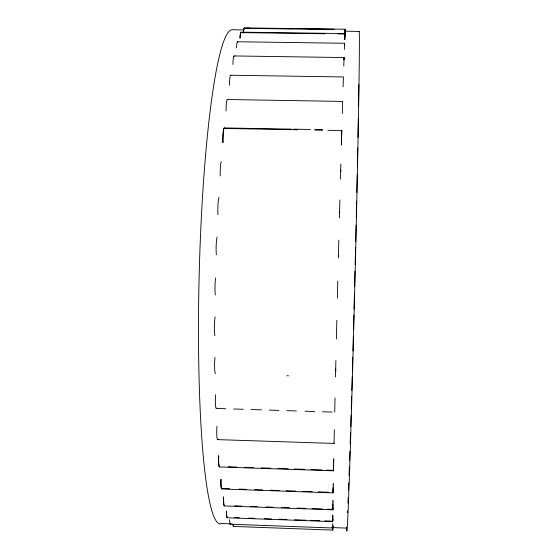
<?xml version="1.0" encoding="UTF-8"?>
<svg xmlns="http://www.w3.org/2000/svg" width="558" height="558" viewBox="0 0 558 558"><rect width="100%" height="100%" fill="white"/><g stroke="black" fill="none" stroke-linecap="round" stroke-linejoin="round"><path stroke-width="0.84" d="M345.235 29.902L345.137 32.078M335.498 376.936L335.874 360.552M345.402 29.623L345.235 29.239L244.244 27.9M345.346 30.516L345.242 29.504L345.186 30.585M333.496 468.957L333.482 470.826L333.51 468.343M345.402 29.797L345.395 30.299M345.228 30.174L345.381 30.585M345.311 31.611L345.235 30.453M336.376 339.013L336.83 320.271M338.022 33.926L344.956 34.024L344.942 36.054L344.963 33.564L240.923 32.169M345.228 30.634L345.374 31.192L359.185 31.436M345.381 30.941L345.235 30.544M344.035 59.232L344.049 57.551L234.011 55.933M344.956 35.084L344.97 33.599M345.228 30.732L345.207 31.834M345.374 31.325L345.346 32.866M333.098 490.559L333.07 492.881L221.686 488.968M333.489 469.069L333.51 468.12M337.367 298.146L337.785 281.093M344.537 45.561L344.565 43.266L237.492 41.752M345.13 32.308L345.221 31.234M345.228 30.927L345.151 31.464M333.105 490.343L333.063 492.421L333.119 491.828M333.091 490.642L333.105 490.119M333.503 468.42L333.517 467.883M333.098 490.405L333.126 489.122M333.51 468.162L333.524 467.381M333.021 526.403L333 527.84L333.056 526.571M338.378 257.824L338.832 240.121M345.186 33.013L345.2 32.399M345.339 33.103L345.2 32.148M345.353 32.399L345.367 32.036M333.105 490.147L333.126 489.387M333.51 467.897L333.531 467.116M332.854 506.518L332.798 509.817L224.316 505.918M333.524 467.339L333.551 466.272M332.721 518.48L332.673 521.625L227.19 517.768M332.861 506.266L332.812 509.782M333.119 489.324L333.14 488.571M332.721 518.236L332.673 521.611M332.847 506.469L332.896 504.697M332.714 518.445L332.728 517.984M339.41 217.899L339.885 199.994M344.174 57.397L344.126 59.713M345.339 33.34L345.193 32.657M333.538 466.739L333.558 465.728M333.126 489.031L333.154 488.048M333.551 466.174L333.572 465.163M332.854 506.19L332.882 505.227M333.14 488.487L333.161 487.497M333.565 465.393L333.614 463.342M332.721 518.173L332.77 516.192M333.154 487.734L333.217 485.111M332.735 517.664L332.756 516.722M332.882 504.934L332.903 504.146M332.749 523.592L332.673 527.987L230.245 524.213M332.756 516.715L332.784 515.634M340.443 179.181L340.861 164.017M340.757 171.662L340.792 170.106M341.419 143.985L341.44 143.218M341.391 145.206L341.419 143.894M332.861 525.838L332.784 530.093L233.377 526.417M333.6 463.921L333.635 462.701M341.489 141.167L341.503 140.295M332.896 504.425L332.931 502.849M333.628 462.798L333.649 462.031M341.447 142.729L341.482 141.111M333.217 485.216L333.266 483.082M341.426 143.678L341.454 142.541M332.77 515.955L332.798 515.069M332.931 502.988L332.986 500.784M342.305 113.539L342.654 101.423L227.266 99.512M343.107 86.839L343.4 76.962L230.573 75.225M341.559 138.279L341.601 136.829M339.662 212.975L339.683 211.963M341.524 139.493L341.559 138.224M341.503 140.477L341.531 139.409M333.649 462.052L333.663 461.389M333.656 461.64L333.691 460.259M344.363 49.446L344.565 43.266M333.684 460.615L333.726 459.129M343.784 66.081L344.049 57.551M344.788 39.004L344.774 39.527L344.802 38.495M333.712 459.346L333.733 458.711M332.98 501.021L332.993 500.414M341.622 135.824L341.636 135.266M341.587 136.996L341.629 135.789M344.823 37.853L344.844 37.079M335.776 368.984L335.728 370.777M344.209 59.573L344.258 57.934M344.809 38.369L344.879 35.893M335.016 397.959L334.709 412.111M344.795 38.914L344.816 38.007M345.095 33.515L345.29 32.427M334.333 429.73L334.033 443.443L217.578 439.62M345.095 33.536L345.067 34.484M345.283 32.727C345.332 33.529 345.29 31.004 345.109 33.048M341.67 134.269L341.698 133.285M341.649 134.876L341.67 134.122M341.636 135.385L341.649 134.722M344.872 36.11L344.844 37.002M338.518 256.38L338.546 255.418M341.705 133.174L341.719 132.685M344.879 35.858L344.956 34.017M344.893 35.28L344.872 36.068M341.677 133.983L341.817 130.021M332.924 526.361L332.791 530.079M341.726 132.274L341.789 130.53M345.193 30.341L345.179 30.69M345.332 31.06L345.36 30.223M332.777 525.42L332.68 527.98M332.756 519.644L332.777 518.849M332.77 519.066L332.687 521.172L324.902 520.886M332.756 519.456L332.694 521.109M332.875 508.017L332.833 509.342L327.609 509.168M345.36 30.09L345.395 29.448M332.868 508.331L332.819 509.342M333.112 492.191L333.077 492.853M345.207 29.958L345.374 30.034M334.068 442.892L334.04 443.436M333.517 469.941L333.496 470.345L326.528 470.101M247.382 28.151L249.984 28.186M265.594 28.388L292.483 28.744M308.1 28.946L334.116 29.288M329.555 29.469L244.23 28.339A9.43 0.907 -89.8 0 0 243.469 32.392M232.693 29.762L243.951 29.909M325.014 33.752L240.91 32.622A9.709 0.963 -89.9 0 0 240.059 37.665M224.204 127.935L291.29 129.135M293.906 129.177L310.457 129.477M314.817 129.554L322.657 129.693M224.183 128.452L297.372 129.749M314.796 130.056L322.643 130.195M327.867 130.286L340.931 130.516M286.798 375.764L288.535 375.82M216.232 408.435L225.816 408.742M233.656 408.986L243.239 409.286M251.079 409.53L261.535 409.858M269.375 410.109L278.958 410.409M286.798 410.653L296.382 410.953M305.093 411.225L314.677 411.525M322.517 411.776L332.101 412.076M228.152 466.76L236.857 467.053M244.69 467.325L253.395 467.618M261.235 467.883L270.804 468.211M277.772 468.448L288.221 468.804M294.31 469.006L304.759 469.362M310.855 469.571L322.175 469.955M219.406 466.955L333.475 470.826M222.593 488.515L229.554 488.759M239.124 489.094L246.085 489.338M254.783 489.645L262.616 489.924M270.442 490.196L279.146 490.503M286.108 490.747L295.677 491.082M302.631 491.326L312.201 491.668M318.297 491.877L328.732 492.247M234.758 505.82L241.705 506.071M250.382 506.378L257.322 506.629M265.999 506.943L272.939 507.194M281.623 507.508L289.428 507.787M297.24 508.073L305.917 508.38M311.992 508.603L322.405 508.98M234.137 517.559L239.326 517.747M248.833 518.096L254.887 518.319M264.394 518.668L271.307 518.919M279.091 519.205L286.868 519.491M294.652 519.777L305.889 520.189M310.206 520.342L319.72 520.691M221.728 523.516L231.27 523.871M331.905 527.568L346.658 528.112M229.415 85.179A10.442 1.144 -89.7 0 1 230.9 75.588M222.063 488.383A10.818 1.165 -87.4 0 1 220.933 479.406M221.826 488.41A10.337 1.116 -87.4 0 1 220.989 479.35M236.529 47.925A9.974 1.025 -89.8 0 1 237.785 42.185M232.93 64.428A10.218 1.081 -89.8 0 1 234.325 56.337M219.664 466.718A11.034 1.228 -87.5 0 1 218.659 455.823M219.545 466.404A10.546 1.172 -87.5 0 1 218.715 455.823M216.637 408.093A10.867 1.276 -87.8 0 1 215.514 405.227A10.867 1.276 -87.8 0 1 215.59 394.715M217.962 439.188A10.721 1.228 -87.6 0 1 216.874 436.663A10.721 1.228 -87.6 0 1 216.957 426.375M214.935 335.728A11.551 1.402 -88.2 0 1 215.109 316.839M215.472 373.63A10.972 1.311 -88 0 1 214.983 357.476M215.297 294.98A11.069 1.346 -88.5 0 1 215.653 277.884M216.371 254.734A11.055 1.346 -88.8 0 1 217.041 237.143M217.948 214.739A11.523 1.388 -89 0 1 219.043 197.365M220.222 175.937A10.923 1.297 -89.3 0 1 221.331 161.632M226.06 110.986A10.637 1.2 -89.6 0 1 227.615 99.812M239.975 38.383A10.156 1.011 -89.9 0 1 241.216 32.636M243.386 32.992A9.87 0.949 -89.8 0 1 244.418 28.102M233.662 525.817A9.298 0.879 -87.3 0 1 232.853 524.192M230.559 523.599A9.57 0.935 -87.3 0 1 229.61 519.77M224.672 505.297A10.567 1.102 -87.3 0 1 223.598 496.746M224.442 505.36A10.1 1.053 -87.3 0 1 223.625 497.715M227.413 517.447A10.302 1.039 -87.3 0 1 226.471 511.023M227.42 517.008A9.842 0.99 -87.3 0 1 226.52 511.805M247.278 28.2A9.584 0.893 -89.8 0 1 247.459 28.2M222.921 142.667A11.3 1.311 -89.5 0 1 223.305 131.604A11.3 1.311 -89.5 0 1 224.581 128.166M222.977 142.513A10.797 1.249 -89.5 0 1 224.442 128.473M221.645 523.564A247.173 27.105 -88.6 0 1 198.962 284.168A247.173 27.105 -88.6 0 1 232.226 29.741M359.212 31.422A248.666 1.974 -88.6 0 1 354.595 294.547A248.666 1.974 -88.6 0 1 346.588 527.059M358.843 84.642A234.004 1.855 -88.6 0 1 358.515 106.745M358.313 118.54A234.004 1.855 -88.6 0 1 357.971 137.407M357.769 147.898A234.004 1.855 -88.6 0 1 357.406 165.907M357.225 174.759A234.004 1.855 -88.6 0 1 356.841 192.524M356.653 201.236A234.004 1.855 -88.6 0 1 356.29 217.404M356.109 225.209A234.004 1.855 -88.6 0 1 355.725 241.67M355.579 247.78A234.004 1.855 -88.6 0 1 355.174 264.325M355.007 271.216A234.004 1.855 -88.6 0 1 354.623 286.749M354.442 293.634A234.004 1.855 -88.6 0 1 354.044 309.09M353.891 315.061A234.004 1.855 -88.6 0 1 353.507 329.673M353.319 336.53A234.004 1.855 -88.6 0 1 352.928 351.003M352.754 357.113A234.004 1.855 -88.6 0 1 352.37 370.819M352.203 376.72A234.004 1.855 -88.6 0 1 351.805 390.454M351.638 396.292A234.004 1.855 -88.6 0 1 351.254 409.049M351.073 414.999A234.004 1.855 -88.6 0 1 350.71 426.661M350.522 432.666A234.004 1.855 -88.6 0 1 350.152 444.098M349.915 451.255A234.004 1.855 -88.6 0 1 349.601 460.496M349.385 466.627A234.004 1.855 -88.6 0 1 349.057 475.674M348.785 482.851A234.004 1.855 -88.6 0 1 348.478 490.482M348.164 497.778A234.004 1.855 -88.6 0 1 347.906 503.232M347.46 510.814A234.004 1.855 -88.6 0 1 347.32 512.509"/></g></svg>
